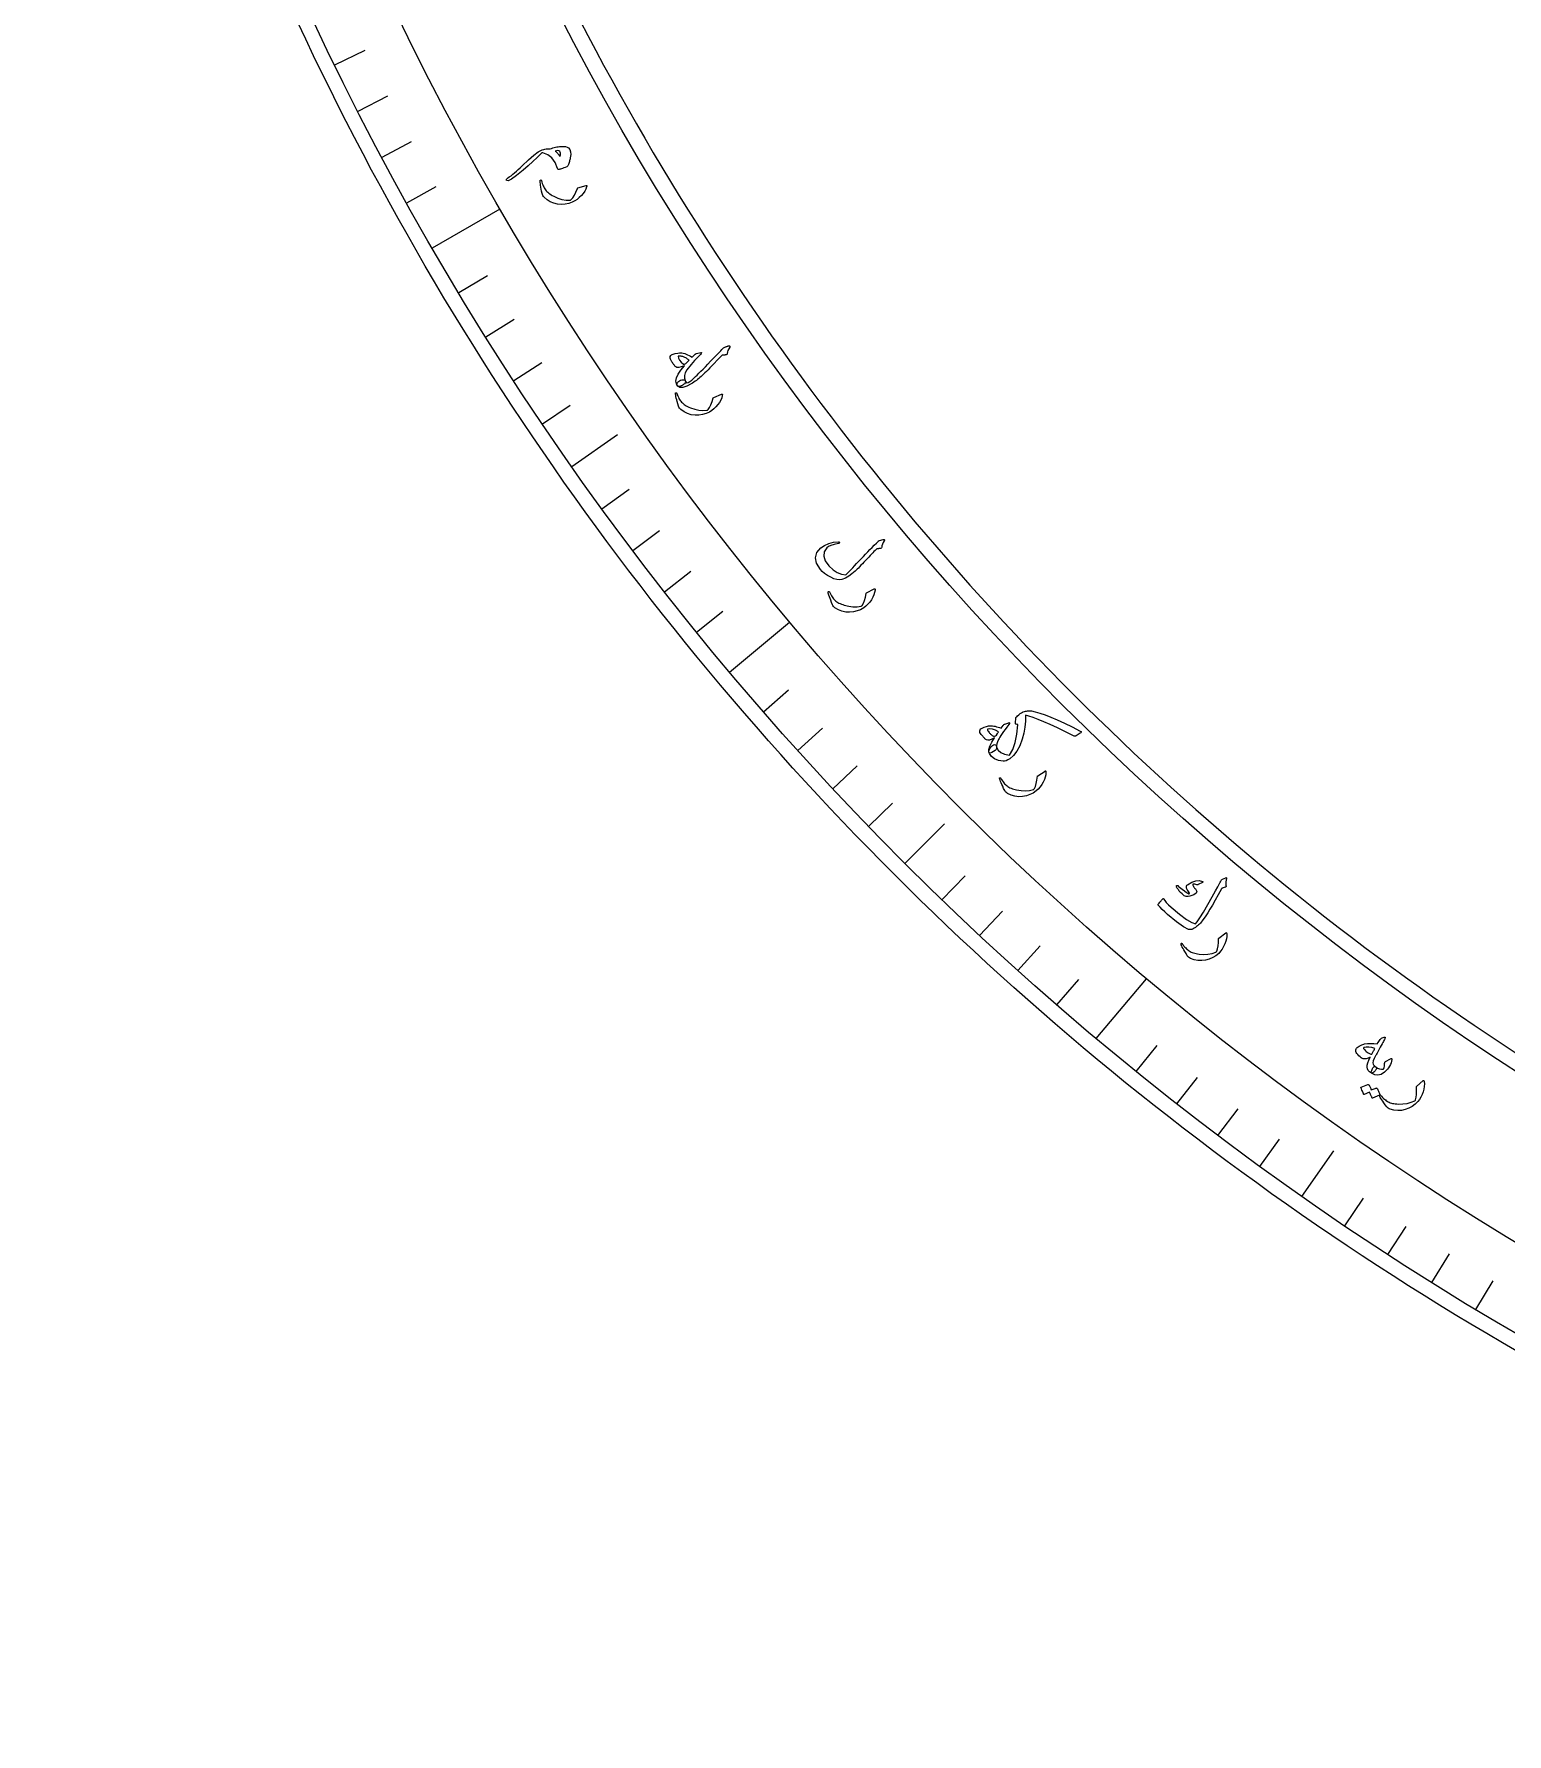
# Model space of a CAD drawing. Header units: millimetres. Extents: x -76 to 76, y -76 to 98.
# Drawn here: x -75.11 to -37.9, y -75.11 to -32.15 of the extents above; entities that cross this region are included whole.
import ezdxf

# ---------------------------------------------------------------- set-up
doc = ezdxf.new("R2010")
doc.units = ezdxf.units.MM
for name, color, linetype in [('CUT_INNER', 6, 'Continuous'), ('CUT_OUTER', 1, 'Continuous'), ('ENGRAVE', 7, 'Continuous'), ('ENGRAVE_FINE', 8, 'Continuous'), ('TEXT', 5, 'Continuous')]:
    doc.layers.add(name, color=color, linetype=linetype)

msp = doc.modelspace()

# ---------------------------------------------------------------- linework, layer by layer
at = {"layer": 'CUT_INNER'}
msp.add_lwpolyline([(-61.3204, -31.8152), (-61.124, -32.1908), (-60.9253, -32.5653), (-60.7244, -32.9385), (-60.5211, -33.3105), (-60.3156, -33.6812), (-60.1078, -34.0506), (-59.8977, -34.4188), (-59.6854, -34.7857), (-59.4708, -35.1513), (-59.254, -35.5155), (-59.035, -35.8784), (-58.8137, -36.24), (-58.5903, -36.6002), (-58.3646, -36.959), (-58.1367, -37.3164), (-57.9067, -37.6724), (-57.6744, -38.027), (-57.44, -38.3802), (-57.2034, -38.7319), (-56.9647, -39.0822), (-56.7238, -39.431), (-56.4808, -39.7783), (-56.2357, -40.1241), (-55.9884, -40.4684), (-55.739, -40.8112), (-55.4876, -41.1524), (-55.234, -41.4921), (-54.9784, -41.8302), (-54.7207, -42.1668), (-54.4609, -42.5017), (-54.1991, -42.8351), (-53.9353, -43.1669), (-53.6694, -43.497), (-53.4015, -43.8255), (-53.1316, -44.1523), (-52.8597, -44.4775), (-52.5858, -44.801), (-52.3099, -45.1228), (-52.032, -45.4429), (-51.7522, -45.7613), (-51.4705, -46.078), (-51.1868, -46.393), (-50.9011, -46.7062), (-50.6136, -47.0176), (-50.3241, -47.3273), (-50.0328, -47.6352), (-49.7396, -47.9413), (-49.4445, -48.2456), (-49.1475, -48.5481), (-48.8487, -48.8487), (-48.5481, -49.1475), (-48.2456, -49.4445), (-47.9413, -49.7396), (-47.6352, -50.0328), (-47.3273, -50.3241), (-47.0176, -50.6136), (-46.7062, -50.9011), (-46.393, -51.1868), (-46.078, -51.4705), (-45.7613, -51.7522), (-45.4429, -52.032), (-45.1228, -52.3099), (-44.801, -52.5858), (-44.4775, -52.8597), (-44.1523, -53.1316), (-43.8255, -53.4015), (-43.497, -53.6694), (-43.1669, -53.9353), (-42.8351, -54.1991), (-42.5017, -54.4609), (-42.1668, -54.7207), (-41.8302, -54.9784), (-41.4921, -55.234), (-41.1524, -55.4876), (-40.8112, -55.739), (-40.4684, -55.9884), (-40.1241, -56.2357), (-39.7783, -56.4808), (-39.431, -56.7238), (-39.0822, -56.9647), (-38.7319, -57.2034), (-38.3802, -57.44), (-38.027, -57.6744), (-37.6724, -57.9067)], dxfattribs=at)
at = {"layer": 'CUT_OUTER'}
msp.add_lwpolyline([(-37.6162, -65.462), (-38.0171, -65.23), (-38.4167, -64.9955), (-38.8148, -64.7585), (-39.2114, -64.5191), (-39.6065, -64.2773), (-40.0002, -64.0331), (-40.3923, -63.7864), (-40.7829, -63.5374), (-41.172, -63.286), (-41.5596, -63.0321), (-41.9456, -62.776), (-42.3299, -62.5174), (-42.7128, -62.2565), (-43.0939, -61.9932), (-43.4735, -61.7277), (-43.8515, -61.4597), (-44.2277, -61.1895), (-44.6024, -60.917), (-44.9753, -60.6422), (-45.3465, -60.3651), (-45.7161, -60.0857), (-46.0839, -59.804), (-46.45, -59.5202), (-46.8143, -59.234), (-47.1769, -58.9457), (-47.5377, -58.6551), (-47.8967, -58.3623), (-48.2539, -58.0673), (-48.6093, -57.7701), (-48.9628, -57.4708), (-49.3145, -57.1693), (-49.6644, -56.8656), (-50.0124, -56.5598), (-50.3585, -56.2519), (-50.7027, -55.9418), (-51.045, -55.6297), (-51.3854, -55.3154), (-51.7238, -54.9991), (-52.0603, -54.6807), (-52.3948, -54.3602), (-52.7274, -54.0377), (-53.058, -53.7131), (-53.3866, -53.3866), (-53.7131, -53.058), (-54.0377, -52.7274), (-54.3602, -52.3948), (-54.6807, -52.0603), (-54.9991, -51.7238), (-55.3154, -51.3854), (-55.6297, -51.045), (-55.9418, -50.7027), (-56.2519, -50.3585), (-56.5598, -50.0124), (-56.8656, -49.6644), (-57.1693, -49.3145), (-57.4708, -48.9628), (-57.7701, -48.6093), (-58.0673, -48.2539), (-58.3623, -47.8967), (-58.6551, -47.5377), (-58.9457, -47.1769), (-59.234, -46.8143), (-59.5202, -46.45), (-59.804, -46.0839), (-60.0857, -45.7161), (-60.3651, -45.3465), (-60.6422, -44.9753), (-60.917, -44.6024), (-61.1895, -44.2277), (-61.4597, -43.8515), (-61.7277, -43.4735), (-61.9932, -43.0939), (-62.2565, -42.7128), (-62.5174, -42.3299), (-62.776, -41.9456), (-63.0321, -41.5596), (-63.286, -41.172), (-63.5374, -40.7829), (-63.7864, -40.3923), (-64.0331, -40.0002), (-64.2773, -39.6065), (-64.5191, -39.2114), (-64.7585, -38.8148), (-64.9955, -38.4167), (-65.23, -38.0171), (-65.462, -37.6162), (-65.6916, -37.2138), (-65.9187, -36.81), (-66.1433, -36.4049), (-66.3654, -35.9983), (-66.5851, -35.5905), (-66.8022, -35.1812), (-67.0168, -34.7707), (-67.2289, -34.3588), (-67.4384, -33.9457), (-67.6455, -33.5312), (-67.8499, -33.1155), (-68.0518, -32.6986), (-68.2512, -32.2804), (-68.448, -31.861)], dxfattribs=at)
at = {"layer": 'ENGRAVE'}
for points in [[(-65.0515, -37.5575), (-63.3397, -36.5692)], [(-61.5306, -43.0842), (-60.374, -42.2744)], [(-57.5414, -48.283), (-56.0272, -47.0124)], [(-53.1143, -53.1143), (-52.116, -52.116)], [(-48.283, -57.5414), (-47.0124, -56.0272)], [(-43.0842, -61.5306), (-42.2744, -60.374)]]:
    msp.add_lwpolyline(points, dxfattribs=at)
for radius in [75.1149, 73.1384, 69.4676]:
    msp.add_circle((0, 0), radius, dxfattribs=at)
at = {"layer": 'ENGRAVE_FINE'}
for points in [[(-67.5129, -32.9282), (-66.7515, -32.5569)], [(-66.9279, -34.1015), (-66.1731, -33.7169)], [(-66.3226, -35.2643), (-65.5746, -34.8666)], [(-65.697, -36.4165), (-64.9561, -36.0058)], [(-64.3861, -38.6871), (-63.66, -38.2508)], [(-63.7011, -39.8049), (-62.9827, -39.356)], [(-62.9967, -40.9105), (-62.2863, -40.4492)], [(-62.2731, -42.0037), (-61.5708, -41.53)], [(-60.7693, -44.1515), (-60.0839, -43.6535)], [(-59.9895, -45.2053), (-59.3129, -44.6955)], [(-59.1914, -46.2454), (-58.5239, -45.7238)], [(-58.3753, -47.2714), (-57.717, -46.7383)], [(-56.69, -49.2798), (-56.0507, -48.7241)], [(-55.8213, -50.2617), (-55.1918, -49.6949)], [(-54.9356, -51.2283), (-54.3161, -50.6505)], [(-54.0332, -52.1792), (-53.4238, -51.5908)], [(-52.1792, -54.0332), (-51.5908, -53.4238)], [(-51.2283, -54.9356), (-50.6505, -54.3161)], [(-50.2617, -55.8213), (-49.6949, -55.1918)], [(-49.2798, -56.69), (-48.7241, -56.0507)], [(-47.2714, -58.3753), (-46.7383, -57.717)], [(-46.2454, -59.1914), (-45.7238, -58.5239)], [(-45.2053, -59.9895), (-44.6955, -59.3129)], [(-44.1515, -60.7693), (-43.6535, -60.0839)], [(-42.0037, -62.2731), (-41.53, -61.5708)], [(-40.9105, -62.9967), (-40.4492, -62.2863)], [(-39.8049, -63.7011), (-39.356, -62.9827)], [(-38.6871, -64.3861), (-38.2508, -63.66)]]:
    msp.add_lwpolyline(points, dxfattribs=at)
at = {"layer": 'TEXT'}
for points in [[(-62.0748, -35.0537), (-62.0427, -35.0421), (-62.0101, -35.0314), (-61.9773, -35.0215), (-61.9441, -35.0125), (-61.9106, -35.0048), (-61.8771, -34.9986), (-61.8434, -34.994), (-61.8095, -34.991), (-61.7454, -34.9903), (-61.6916, -34.9967), (-61.648, -35.0101), (-61.6147, -35.0305), (-61.581, -35.0712), (-61.562, -35.1263), (-61.5574, -35.1958), (-61.5673, -35.2797), (-61.572, -35.3039), (-61.5774, -35.3279), (-61.5835, -35.3518), (-61.5903, -35.3754), (-61.5977, -35.399), (-61.6058, -35.4226), (-61.6144, -35.4463), (-61.6236, -35.47), (-61.6295, -35.4828), (-61.6364, -35.4932), (-61.6445, -35.5012), (-61.6536, -35.5067), (-61.6945, -35.5221), (-61.7311, -35.5355), (-61.7635, -35.5472), (-61.7916, -35.5569), (-61.815, -35.5648), (-61.8334, -35.5706), (-61.8466, -35.5744), (-61.8548, -35.5762), (-61.8664, -35.5757), (-61.8757, -35.5717), (-61.8827, -35.5643), (-61.8874, -35.5534), (-61.949, -35.3997), (-62.0313, -35.2826), (-62.1345, -35.2018), (-62.2587, -35.1575), (-62.2714, -35.1566), (-62.2826, -35.1582), (-62.2924, -35.1623), (-62.3007, -35.169), (-62.4062, -35.2716), (-62.5174, -35.3758), (-62.6343, -35.4815), (-62.757, -35.5889), (-62.9255, -35.7273), (-63.0524, -35.817), (-63.1379, -35.8578), (-63.182, -35.8497), (-63.1855, -35.8382), (-63.1813, -35.8251), (-63.1696, -35.8106), (-63.1502, -35.7945), (-63.1078, -35.7644), (-63.0644, -35.7317), (-63.0202, -35.6962), (-62.975, -35.6582), (-62.9289, -35.6177), (-62.8818, -35.5752), (-62.8338, -35.5307), (-62.7848, -35.4841), (-62.6202, -35.3281), (-62.4862, -35.2108), (-62.3829, -35.132), (-62.3104, -35.0916), (-62.2738, -35.0779), (-62.2391, -35.067), (-62.2064, -35.0588), (-62.1756, -35.0534), (-62.1469, -35.0504), (-62.1206, -35.0494), (-62.0966, -35.0505), (-62.0748, -35.0537)], [(-61.9527, -35.1109), (-61.936, -35.1239), (-61.9194, -35.1381), (-61.9028, -35.1536), (-61.8862, -35.1703), (-61.8698, -35.1881), (-61.8535, -35.207), (-61.8374, -35.2268), (-61.8215, -35.2477), (-61.8154, -35.2021), (-61.8153, -35.1658), (-61.8212, -35.1386), (-61.8331, -35.1207), (-61.8566, -35.1046), (-61.8844, -35.0976), (-61.9164, -35.0997), (-61.9527, -35.1109)], [(-61.1689, -35.9785), (-61.165, -35.9775), (-61.1617, -35.9773), (-61.1589, -35.9776), (-61.1566, -35.9786), (-61.1532, -35.9834), (-61.1518, -35.991), (-61.1524, -36.0013), (-61.1552, -36.0143), (-61.1751, -36.0707), (-61.2038, -36.1262), (-61.2413, -36.1808), (-61.2876, -36.2345), (-61.3408, -36.2866), (-61.3966, -36.3322), (-61.455, -36.3714), (-61.516, -36.4041), (-61.604, -36.4342), (-61.695, -36.4519), (-61.7891, -36.4572), (-61.8863, -36.4498), (-61.9825, -36.4291), (-62.072, -36.3932), (-62.1547, -36.342), (-62.2306, -36.2756), (-62.2482, -36.2562), (-62.2624, -36.2347), (-62.2731, -36.2113), (-62.2804, -36.1859), (-62.2924, -36.1245), (-62.3028, -36.0689), (-62.3115, -36.0189), (-62.3185, -35.9747), (-62.3239, -35.9363), (-62.3274, -35.9037), (-62.3293, -35.8772), (-62.3294, -35.8565), (-62.3285, -35.8517), (-62.3271, -35.8478), (-62.3251, -35.8448), (-62.3226, -35.8428), (-62.3189, -35.8411), (-62.315, -35.8402), (-62.3109, -35.8402), (-62.3066, -35.841), (-62.3027, -35.8429), (-62.2994, -35.8461), (-62.297, -35.8506), (-62.2952, -35.8566), (-62.2854, -35.8931), (-62.2749, -35.9273), (-62.2636, -35.9593), (-62.2517, -35.9891), (-62.2389, -36.0168), (-62.2252, -36.0428), (-62.2105, -36.0669), (-62.1949, -36.0893), (-62.1775, -36.1106), (-62.1578, -36.1316), (-62.1356, -36.1523), (-62.111, -36.1726), (-62.0839, -36.1925), (-62.0542, -36.2119), (-62.0218, -36.2309), (-61.9868, -36.2494), (-61.881, -36.2968), (-61.7771, -36.3294), (-61.675, -36.3472), (-61.5749, -36.3502), (-61.5672, -36.3496), (-61.5594, -36.3472), (-61.5516, -36.3429), (-61.5436, -36.3366), (-61.5039, -36.2874), (-61.4649, -36.2238), (-61.4267, -36.146), (-61.389, -36.054), (-61.3861, -36.0492), (-61.383, -36.0456), (-61.3798, -36.0431), (-61.3766, -36.0418)], [(-58.6207, -40.641), (-58.663, -40.7145), (-58.6839, -40.7841), (-58.6833, -40.8499), (-58.6612, -40.9118), (-58.6558, -40.9292), (-58.658, -40.9478), (-58.6678, -40.9674), (-58.6852, -40.9881), (-58.6955, -40.9976), (-58.7063, -41.0067), (-58.7177, -41.0156), (-58.7295, -41.0242), (-58.7419, -41.0323), (-58.755, -41.0394), (-58.7686, -41.0457), (-58.7829, -41.0511), (-58.8073, -41.0585), (-58.8272, -41.0613), (-58.8425, -41.0597), (-58.8533, -41.0535), (-58.8736, -41.0244), (-58.8879, -40.9927), (-58.8963, -40.9585), (-58.8987, -40.9218), (-58.8826, -40.8364), (-58.8416, -40.7438), (-58.7759, -40.6437), (-58.6853, -40.5364), (-58.7631, -40.565), (-58.8253, -40.579), (-58.8719, -40.5783), (-58.903, -40.563), (-58.9146, -40.5511), (-58.9264, -40.5382), (-58.9383, -40.5242), (-58.9502, -40.5092), (-58.9623, -40.4929), (-58.9747, -40.4754), (-58.9872, -40.4566), (-59.0001, -40.4366), (-59.0224, -40.3988), (-59.0377, -40.3685), (-59.046, -40.3455), (-59.0473, -40.3301), (-59.0413, -40.2991), (-59.0299, -40.2751), (-59.0131, -40.258), (-58.9909, -40.2479), (-58.9139, -40.2278), (-58.8527, -40.2144), (-58.8075, -40.2077), (-58.7781, -40.2076), (-58.7456, -40.2125), (-58.712, -40.22), (-58.6774, -40.2298), (-58.6418, -40.2422), (-58.6051, -40.2569), (-58.5673, -40.2742), (-58.5284, -40.2938), (-58.4885, -40.3159), (-58.4261, -40.2576), (-58.4183, -40.251), (-58.4111, -40.245), (-58.4045, -40.2395), (-58.3984, -40.2346), (-58.3927, -40.2305), (-58.3874, -40.2274), (-58.3823, -40.2252), (-58.3775, -40.2241), (-58.2719, -40.2023), (-58.2562, -40.2019), (-58.2516, -40.2094), (-58.2582, -40.225), (-58.2759, -40.2485), (-58.3287, -40.2998), (-58.3787, -40.3505), (-58.4258, -40.4008), (-58.47, -40.4505), (-58.5115, -40.4995), (-58.5505, -40.5476), (-58.5868, -40.5948), (-58.6207, -40.641)], [(-57.5705, -40.0319), (-57.56, -40.0292), (-57.5512, -40.0292), (-57.544, -40.032), (-57.5384, -40.0374), (-57.5354, -40.0438), (-57.5349, -40.0508), (-57.5367, -40.0586), (-57.5409, -40.0671), (-57.5656, -40.1068), (-57.584, -40.1466), (-57.5962, -40.1865), (-57.6022, -40.2266), (-57.6067, -40.2415), (-57.6156, -40.2525), (-57.6289, -40.2596), (-57.6465, -40.2627), (-57.6565, -40.2632), (-57.6665, -40.2636), (-57.6766, -40.2638), (-57.6868, -40.264), (-57.697, -40.2642), (-57.7071, -40.2645), (-57.7171, -40.2649), (-57.727, -40.2654), (-57.7431, -40.278), (-57.7844, -40.3188), (-57.8508, -40.3876), (-57.9423, -40.4846), (-57.9924, -40.538), (-58.0397, -40.5879), (-58.0842, -40.6343), (-58.1259, -40.6771), (-58.1647, -40.7161), (-58.2006, -40.7512), (-58.2336, -40.7824), (-58.2638, -40.8096), (-58.2927, -40.8346), (-58.3221, -40.8588), (-58.3519, -40.8825), (-58.3822, -40.9055), (-58.4131, -40.9279), (-58.4446, -40.9499), (-58.4768, -40.9713), (-58.5097, -40.9922), (-58.625, -41.055), (-58.7205, -41.086), (-58.796, -41.0851), (-58.8515, -41.0523), (-58.8688, -41.029), (-58.8753, -41.0053), (-58.8711, -40.9813), (-58.8562, -40.957), (-58.8343, -40.9346), (-58.8091, -40.9165), (-58.7807, -40.9025), (-58.7491, -40.8928), (-58.7174, -40.8873), (-58.6924, -40.8883), (-58.6741, -40.8959), (-58.6624, -40.9101), (-58.6552, -40.9222), (-58.6486, -40.9331), (-58.6428, -40.9427), (-58.6377, -40.951), (-58.633, -40.9581), (-58.6285, -40.9637), (-58.6241, -40.968), (-58.6199, -40.971), (-58.5887, -40.9608), (-58.5477, -40.936), (-58.497, -40.8967), (-58.4364, -40.8427), (-58.4014, -40.8094), (-58.3617, -40.7705), (-58.3173, -40.7261), (-58.2681, -40.6762), (-58.2142, -40.6209), (-58.1551, -40.5601), (-58.091, -40.4939), (-58.0217, -40.4223), (-57.9541, -40.3522), (-57.8948, -40.2905), (-57.8438, -40.2372), (-57.8011, -40.1923), (-57.7667, -40.1558), (-57.7405, -40.1278), (-57.7224, -40.1085), (-57.7126, -40.0977), (-57.6988, -40.0848), (-57.6824, -40.0735), (-57.6632, -40.0639), (-57.6414, -40.0558), (-57.6298, -40.0526), (-57.6191, -40.0495), (-57.6091, -40.0464), (-57.5998, -40.0434), (-57.5914, -40.0405), (-57.5837, -40.0376), (-57.5767, -40.0347), (-57.5705, -40.0319)], [(-58.5669, -40.3956), (-58.5792, -40.3858), (-58.5921, -40.3758), (-58.6058, -40.3657), (-58.6203, -40.3555), (-58.6357, -40.3454), (-58.6523, -40.3359), (-58.6702, -40.3269), (-58.6893, -40.3184), (-58.7082, -40.3102), (-58.7272, -40.3033), (-58.7462, -40.2978), (-58.7653, -40.2936), (-58.7843, -40.2908), (-58.8033, -40.2895), (-58.8221, -40.2898), (-58.8409, -40.2915), (-58.8316, -40.3437), (-58.8067, -40.3945), (-58.7664, -40.4441), (-58.7107, -40.4922), (-58.698, -40.4969), (-58.6829, -40.4962), (-58.6655, -40.49), (-58.6459, -40.4783)], [(-57.7436, -41.2525), (-57.7398, -41.2512), (-57.7364, -41.2506), (-57.7336, -41.2507), (-57.7313, -41.2515), (-57.7274, -41.256), (-57.7254, -41.2634), (-57.7251, -41.2738), (-57.7267, -41.287), (-57.7415, -41.3449), (-57.7652, -41.4027), (-57.7977, -41.4605), (-57.8391, -41.5181), (-57.8875, -41.5746), (-57.9391, -41.625), (-57.9938, -41.6692), (-58.0516, -41.7072), (-58.1366, -41.745), (-58.2257, -41.7707), (-58.3189, -41.7842), (-58.4163, -41.7855), (-58.514, -41.7734), (-58.6064, -41.7456), (-58.6933, -41.7019), (-58.7748, -41.6425), (-58.794, -41.6247), (-58.81, -41.6046), (-58.8228, -41.5822), (-58.8323, -41.5575), (-58.8497, -41.4975), (-58.865, -41.4429), (-58.8781, -41.394), (-58.889, -41.3505), (-58.8977, -41.3127), (-58.9042, -41.2806), (-58.9083, -41.2543), (-58.9102, -41.2338), (-58.9098, -41.2289), (-58.9087, -41.2249), (-58.907, -41.2218), (-58.9047, -41.2195), (-58.9012, -41.2175), (-58.8973, -41.2163), (-58.8933, -41.2159), (-58.889, -41.2163), (-58.8848, -41.2178), (-58.8814, -41.2207), (-58.8785, -41.225), (-58.8762, -41.2308), (-58.8632, -41.2663), (-58.8497, -41.2994), (-58.8357, -41.3303), (-58.8211, -41.3589), (-58.806, -41.3854), (-58.79, -41.4101), (-58.7732, -41.4328), (-58.7557, -41.4537), (-58.7365, -41.4734), (-58.715, -41.4926), (-58.6911, -41.5112), (-58.6648, -41.5293), (-58.636, -41.5467), (-58.6047, -41.5634), (-58.5707, -41.5794), (-58.5342, -41.5948), (-58.4246, -41.6326), (-58.3182, -41.6559), (-58.215, -41.6645), (-58.115, -41.6587), (-58.1074, -41.6575), (-58.0999, -41.6544), (-58.0925, -41.6494), (-58.0851, -41.6424), (-58.0499, -41.5898), (-58.0167, -41.5231), (-57.9855, -41.4422), (-57.9561, -41.3472), (-57.9536, -41.3422), (-57.9508, -41.3383), (-57.9479, -41.3355), (-57.9448, -41.334)], [(-53.6612, -44.9241), (-53.6539, -44.9227), (-53.6473, -44.9233), (-53.6416, -44.9259), (-53.6365, -44.9305), (-53.6331, -44.9364), (-53.6322, -44.9431), (-53.6337, -44.9505), (-53.6377, -44.9586), (-53.6624, -45.0046), (-53.6812, -45.0473), (-53.6941, -45.0867), (-53.701, -45.123), (-53.7045, -45.1349), (-53.7123, -45.144), (-53.7245, -45.1504), (-53.7412, -45.154), (-53.75, -45.1548), (-53.7584, -45.1556), (-53.7665, -45.1564), (-53.7742, -45.1573), (-53.7815, -45.1581), (-53.7882, -45.1588), (-53.7943, -45.1593), (-53.7998, -45.1597), (-53.8096, -45.1608), (-53.8196, -45.1641), (-53.8298, -45.1696), (-53.8402, -45.1773), (-53.8665, -45.2026), (-53.8949, -45.2307), (-53.9253, -45.2615), (-53.9577, -45.295), (-53.9923, -45.3312), (-54.029, -45.3699), (-54.0679, -45.4111), (-54.109, -45.4548), (-54.1494, -45.4991), (-54.1876, -45.5405), (-54.2238, -45.5788), (-54.2578, -45.6142), (-54.2896, -45.6467), (-54.3194, -45.6766), (-54.347, -45.7039), (-54.3726, -45.7286), (-54.4511, -45.7982), (-54.5327, -45.8556), (-54.6174, -45.9007), (-54.7051, -45.9335), (-54.7645, -45.9434), (-54.8317, -45.9379), (-54.9065, -45.9169), (-54.989, -45.8805), (-55.0706, -45.8344), (-55.1413, -45.7859), (-55.2009, -45.7353), (-55.2497, -45.6824), (-55.3451, -45.5281), (-55.3747, -45.386), (-55.3386, -45.2564), (-55.237, -45.1391), (-55.143, -45.0742), (-55.0378, -45.0267), (-54.9214, -44.9965), (-54.794, -44.9836), (-54.7858, -44.9838), (-54.7792, -44.9857), (-54.7744, -44.9894), (-54.7711, -44.9947), (-54.7689, -45.0014), (-54.7683, -45.0074), (-54.7693, -45.0126), (-54.7719, -45.0171), (-54.7767, -45.0228), (-54.7822, -45.027), (-54.7886, -45.0298), (-54.7958, -45.0313), (-54.8993, -45.0539), (-54.9826, -45.0791), (-55.0456, -45.107), (-55.0882, -45.1376), (-55.1531, -45.2364), (-55.1655, -45.3455), (-55.1254, -45.4646), (-55.0325, -45.5937), (-54.9293, -45.6939), (-54.8241, -45.7643), (-54.7169, -45.805), (-54.608, -45.816), (-54.5808, -45.7911), (-54.5496, -45.7612), (-54.5144, -45.7264), (-54.4753, -45.6868), (-54.4321, -45.642), (-54.3849, -45.5921), (-54.3336, -45.5368), (-54.2783, -45.4763), (-54.2206, -45.4147), (-54.1636, -45.3543), (-54.1073, -45.2952), (-54.0516, -45.2373), (-53.9965, -45.1808), (-53.9419, -45.1257), (-53.8878, -45.0721), (-53.8342, -45.02), (-53.7844, -44.9676), (-53.7779, -44.9626), (-53.7713, -44.9586), (-53.7646, -44.9555), (-53.7578, -44.9534)], [(-53.8887, -46.1746), (-53.885, -46.173), (-53.8818, -46.1721), (-53.879, -46.172), (-53.8766, -46.1725), (-53.8723, -46.1767), (-53.8696, -46.1839), (-53.8685, -46.1942), (-53.8689, -46.2075), (-53.8786, -46.2665), (-53.8971, -46.3262), (-53.9244, -46.3865), (-53.9605, -46.4475), (-54.0038, -46.5081), (-54.0507, -46.5629), (-54.1013, -46.6117), (-54.1556, -46.6546), (-54.2369, -46.6998), (-54.3233, -46.7332), (-54.4151, -46.7549), (-54.512, -46.7648), (-54.6104, -46.7613), (-54.7048, -46.7417), (-54.7952, -46.7058), (-54.8816, -46.6538), (-54.9024, -46.6378), (-54.9201, -46.6192), (-54.9347, -46.598), (-54.9464, -46.5742), (-54.969, -46.516), (-54.989, -46.463), (-55.0064, -46.4154), (-55.0211, -46.373), (-55.0331, -46.3361), (-55.0423, -46.3048), (-55.0488, -46.2789), (-55.0525, -46.2586), (-55.0525, -46.2537), (-55.0518, -46.2496), (-55.0504, -46.2464), (-55.0483, -46.2439), (-55.0449, -46.2416), (-55.0412, -46.2401), (-55.0372, -46.2393), (-55.0329, -46.2393), (-55.0286, -46.2405), (-55.0249, -46.2431), (-55.0217, -46.2471), (-55.0189, -46.2527), (-55.0028, -46.2869), (-54.9864, -46.3187), (-54.9697, -46.3482), (-54.9528, -46.3754), (-54.9353, -46.4005), (-54.9172, -46.4236), (-54.8985, -46.4448), (-54.8792, -46.4641), (-54.8584, -46.482), (-54.8352, -46.4992), (-54.8098, -46.5157), (-54.782, -46.5314), (-54.7518, -46.5462), (-54.7191, -46.5601), (-54.6839, -46.5731), (-54.6462, -46.5851), (-54.5337, -46.6132), (-54.4257, -46.627), (-54.3221, -46.6265), (-54.223, -46.6119), (-54.2155, -46.61), (-54.2083, -46.6063), (-54.2013, -46.6006), (-54.1946, -46.5931), (-54.1642, -46.5376), (-54.137, -46.4682), (-54.113, -46.3848), (-54.0921, -46.2877), (-54.09, -46.2824), (-54.0877, -46.2783), (-54.085, -46.2753), (-54.082, -46.2735)], [(-48.6826, -49.7694), (-48.665, -49.7813), (-48.6593, -49.7944), (-48.6657, -49.8086), (-48.6841, -49.8241), (-48.7653, -49.8746), (-48.7869, -49.8867), (-48.8059, -49.894), (-48.8224, -49.8963), (-48.8362, -49.8938), (-49.0574, -49.7859), (-49.2593, -49.6894), (-49.4419, -49.6047), (-49.6054, -49.5319), (-49.7498, -49.4716), (-49.8751, -49.4243), (-49.9814, -49.3902), (-50.0687, -49.3694), (-50.0686, -49.5197), (-50.0823, -49.6709), (-50.1098, -49.8229), (-50.1512, -49.9759), (-50.2132, -50.1403), (-50.2861, -50.2772), (-50.3701, -50.3865), (-50.4653, -50.4683), (-50.5152, -50.4979), (-50.5602, -50.5182), (-50.6004, -50.5291), (-50.6358, -50.5307), (-50.7537, -50.5081), (-50.8499, -50.4681), (-50.9244, -50.411), (-50.9771, -50.3367), (-50.99, -50.2954), (-50.9872, -50.2527), (-50.9687, -50.2088), (-50.9344, -50.1634), (-50.9022, -50.1322), (-50.8732, -50.1143), (-50.8474, -50.1096), (-50.825, -50.1181), (-50.8176, -50.1263), (-50.8105, -50.1388), (-50.8036, -50.1555), (-50.7968, -50.1766), (-50.7594, -50.2539), (-50.6926, -50.3134), (-50.5965, -50.355), (-50.4713, -50.3786), (-50.391, -50.2332), (-50.3293, -50.0567), (-50.2858, -49.8494), (-50.2602, -49.6112), (-50.2611, -49.606), (-50.2638, -49.6022), (-50.2684, -49.6), (-50.2749, -49.5992), (-50.3047, -49.5962), (-50.3112, -49.595), (-50.3158, -49.5917), (-50.3185, -49.5861), (-50.3193, -49.5783), (-50.3086, -49.4266), (-50.304, -49.4188), (-50.2904, -49.4044), (-50.2678, -49.3833), (-50.2363, -49.3556), (-50.2017, -49.3271), (-50.1717, -49.3053), (-50.1462, -49.2902), (-50.1253, -49.2817), (-50.096, -49.2736), (-50.0678, -49.2672), (-50.0406, -49.2622), (-50.0145, -49.2589), (-49.9893, -49.257), (-49.9649, -49.2565), (-49.9415, -49.2574), (-49.9189, -49.2596), (-49.8193, -49.2807), (-49.7042, -49.3141), (-49.5733, -49.3599), (-49.4268, -49.418), (-49.2645, -49.4881), (-49.0864, -49.5701), (-48.8925, -49.664), (-48.6826, -49.7694)], [(-50.7968, -50.1766), (-50.7985, -50.2049), (-50.812, -50.2326), (-50.8376, -50.2599), (-50.8751, -50.2867), (-50.9222, -50.3117), (-50.9572, -50.3231), (-50.9799, -50.3209), (-50.9904, -50.3051), (-50.9915, -50.2325), (-50.968, -50.1466), (-50.9201, -50.0476), (-50.8476, -49.9355), (-50.9185, -49.9726), (-50.9763, -49.9943), (-51.0211, -50.0006), (-51.0529, -49.9915), (-51.0657, -49.9824), (-51.0788, -49.9719), (-51.0921, -49.96), (-51.1057, -49.9467), (-51.1196, -49.9322), (-51.134, -49.9169), (-51.1488, -49.9008), (-51.1641, -49.8838), (-51.1895, -49.8522), (-51.208, -49.8259), (-51.2196, -49.8046), (-51.2244, -49.7886), (-51.222, -49.7578), (-51.2143, -49.733), (-51.2013, -49.7141), (-51.1829, -49.701), (-51.1089, -49.6707), (-51.0492, -49.6492), (-51.0038, -49.6364), (-50.9728, -49.6323), (-50.9383, -49.6337), (-50.9036, -49.6368), (-50.8687, -49.6416), (-50.8334, -49.6482), (-50.7977, -49.6567), (-50.7611, -49.6671), (-50.7237, -49.6794), (-50.6855, -49.6937), (-50.6341, -49.6285), (-50.6234, -49.6151), (-50.6126, -49.6045), (-50.6016, -49.5966), (-50.5904, -49.5916), (-50.4917, -49.5566), (-50.4769, -49.5549), (-50.4713, -49.5615), (-50.4749, -49.5765), (-50.4878, -49.5998), (-50.537, -49.6654), (-50.5817, -49.726), (-50.622, -49.7815), (-50.6578, -49.8319), (-50.689, -49.8773), (-50.7151, -49.9178), (-50.7362, -49.9534), (-50.7524, -49.9842), (-50.7756, -50.0386), (-50.7908, -50.0888), (-50.7979, -50.1348), (-50.7968, -50.1766)], [(-50.7462, -49.7856), (-50.8278, -49.7457), (-50.9019, -49.7217), (-50.9685, -49.7135), (-51.0277, -49.7212), (-51.0241, -49.74), (-51.0158, -49.7606), (-51.0029, -49.7829), (-50.9854, -49.8069), (-50.974, -49.8196), (-50.9621, -49.8319), (-50.9496, -49.8438), (-50.9366, -49.8553), (-50.9227, -49.8663), (-50.908, -49.8766), (-50.8923, -49.8861), (-50.8757, -49.8949), (-50.8516, -49.9002), (-50.8271, -49.8916), (-50.802, -49.8693), (-50.7765, -49.8331), (-50.7661, -49.8151), (-50.7575, -49.8012), (-50.7509, -49.7914), (-50.7462, -49.7856)], [(-49.5735, -50.7795), (-49.5699, -50.7776), (-49.5668, -50.7764), (-49.564, -50.776), (-49.5616, -50.7764), (-49.557, -50.7801), (-49.5536, -50.7871), (-49.5516, -50.7972), (-49.5508, -50.8105), (-49.5552, -50.8701), (-49.5683, -50.9312), (-49.5902, -50.9938), (-49.6207, -51.0577), (-49.6584, -51.122), (-49.7003, -51.1806), (-49.7463, -51.2338), (-49.7966, -51.2813), (-49.8736, -51.3335), (-49.9567, -51.3745), (-50.0462, -51.4043), (-50.1418, -51.4227), (-50.2401, -51.428), (-50.3359, -51.4169), (-50.4292, -51.3892), (-50.5199, -51.3451), (-50.5419, -51.3309), (-50.5612, -51.314), (-50.5777, -51.2942), (-50.5915, -51.2715), (-50.6192, -51.2155), (-50.6438, -51.1645), (-50.6653, -51.1186), (-50.6837, -51.0778), (-50.699, -51.0421), (-50.7109, -51.0117), (-50.7197, -50.9865), (-50.7252, -50.9666), (-50.7256, -50.9617), (-50.7253, -50.9576), (-50.7242, -50.9542), (-50.7223, -50.9516), (-50.7191, -50.949), (-50.7156, -50.9471), (-50.7117, -50.946), (-50.7073, -50.9456), (-50.703, -50.9464), (-50.6991, -50.9487), (-50.6955, -50.9524), (-50.6922, -50.9577), (-50.6732, -50.9903), (-50.654, -51.0206), (-50.6348, -51.0485), (-50.6154, -51.0741), (-50.5958, -51.0975), (-50.5758, -51.1189), (-50.5553, -51.1384), (-50.5343, -51.1559), (-50.512, -51.1719), (-50.4874, -51.187), (-50.4606, -51.2011), (-50.4315, -51.2142), (-50.4001, -51.2263), (-50.3663, -51.2373), (-50.3301, -51.2471), (-50.2914, -51.2557), (-50.1769, -51.2737), (-50.0681, -51.2778), (-49.965, -51.2682), (-49.8676, -51.2448), (-49.8603, -51.2423), (-49.8534, -51.2379), (-49.847, -51.2316), (-49.841, -51.2235), (-49.8156, -51.1655), (-49.7947, -51.094), (-49.7782, -51.0089), (-49.766, -50.9102), (-49.7644, -50.9048), (-49.7624, -50.9005), (-49.76, -50.8973), (-49.7572, -50.8952)], [(-44.9901, -53.501), (-44.9958, -53.5258), (-45.0002, -53.5501), (-45.0035, -53.5738), (-45.0057, -53.5969), (-45.0065, -53.6195), (-45.006, -53.6417), (-45.0041, -53.6635), (-45.0009, -53.685), (-45.0013, -53.6951), (-45.0057, -53.7036), (-45.0142, -53.7105), (-45.0267, -53.7157), (-45.0961, -53.7402), (-45.1033, -53.7431), (-45.109, -53.7459), (-45.1133, -53.7485), (-45.116, -53.751), (-45.1998, -53.9042), (-45.2763, -54.042), (-45.3455, -54.1644), (-45.4074, -54.2713), (-45.4622, -54.3625), (-45.5098, -54.4379), (-45.5503, -54.4974), (-45.5836, -54.541), (-45.65, -54.6204), (-45.6724, -54.6444), (-45.6962, -54.6674), (-45.7212, -54.6896), (-45.7476, -54.7108), (-45.7753, -54.731), (-45.8046, -54.7501), (-45.8354, -54.7681), (-45.8677, -54.7851), (-45.9488, -54.7824), (-46.0785, -54.7177), (-46.2564, -54.5907), (-46.4821, -54.401), (-46.55, -54.3387), (-46.6112, -54.2792), (-46.6658, -54.2226), (-46.7136, -54.1688), (-46.7168, -54.1625), (-46.7176, -54.1563), (-46.7162, -54.1504), (-46.7125, -54.1447), (-46.6928, -54.119), (-46.6747, -54.0957), (-46.6583, -54.0749), (-46.6434, -54.0565), (-46.6299, -54.0404), (-46.6177, -54.0264), (-46.6068, -54.0144), (-46.5971, -54.0044), (-46.5913, -53.9992), (-46.5863, -53.9977), (-46.5822, -54), (-46.579, -54.0061), (-46.5512, -54.0497), (-46.51, -54.0996), (-46.4554, -54.1558), (-46.3872, -54.2182), (-46.1771, -54.397), (-46.0039, -54.5265), (-45.8681, -54.6069), (-45.7698, -54.6385), (-45.7286, -54.5891), (-45.6637, -54.4912), (-45.5748, -54.3448), (-45.4618, -54.1499), (-45.3499, -53.9538), (-45.2657, -53.8052), (-45.2092, -53.7039), (-45.1806, -53.6498), (-45.1731, -53.6347), (-45.1661, -53.6206), (-45.1596, -53.6074), (-45.1536, -53.5952), (-45.1482, -53.5841), (-45.1434, -53.5742), (-45.1392, -53.5654), (-45.1357, -53.5579), (-45.1272, -53.5421), (-45.1168, -53.5289), (-45.1045, -53.5184), (-45.0904, -53.5105), (-45.0085, -53.4745), (-45.0025, -53.4724), (-44.9976, -53.472), (-44.9936, -53.4731), (-44.9906, -53.4758), (-44.9886, -53.4811), (-44.9879, -53.487), (-44.9884, -53.4937), (-44.9901, -53.501)], [(-45.5931, -53.5662), (-45.5905, -53.5691), (-45.5889, -53.5725), (-45.5884, -53.5764), (-45.589, -53.5807), (-45.5906, -53.5837), (-45.5927, -53.5866), (-45.5954, -53.5894), (-45.5986, -53.592), (-45.7046, -53.6487), (-45.716, -53.6539), (-45.7259, -53.6569), (-45.7344, -53.6577), (-45.7413, -53.6563), (-45.7661, -53.645), (-45.7896, -53.638), (-45.8116, -53.6354), (-45.8321, -53.6371), (-45.8393, -53.641), (-45.8416, -53.6498), (-45.8391, -53.6634), (-45.8318, -53.6818), (-45.8255, -53.6925), (-45.8188, -53.7033), (-45.8116, -53.7141), (-45.8039, -53.725), (-45.7957, -53.736), (-45.7868, -53.7472), (-45.7772, -53.7587), (-45.7669, -53.7704), (-45.7409, -53.8218), (-45.7575, -53.8677), (-45.817, -53.9081), (-45.9193, -53.9429), (-45.9546, -53.9491), (-45.9856, -53.951), (-46.0122, -53.9486), (-46.0345, -53.9419), (-46.0554, -53.9304), (-46.0813, -53.9109), (-46.1121, -53.8833), (-46.1478, -53.8477), (-46.1656, -53.8291), (-46.1819, -53.8108), (-46.1967, -53.7927), (-46.21, -53.7749), (-46.222, -53.7576), (-46.233, -53.7411), (-46.243, -53.7256), (-46.2521, -53.7108), (-46.256, -53.6999), (-46.2573, -53.6903), (-46.2558, -53.682), (-46.2517, -53.6749), (-46.2452, -53.6695), (-46.2384, -53.6676), (-46.2311, -53.6692), (-46.2233, -53.6743), (-46.1998, -53.6919), (-46.1735, -53.7122), (-46.1444, -53.7354), (-46.1124, -53.7612), (-46.0527, -53.8095), (-46.0042, -53.8449), (-45.9669, -53.8675), (-45.9408, -53.8774), (-45.9366, -53.8777), (-45.933, -53.8764), (-45.9302, -53.8735), (-45.928, -53.8689), (-45.9275, -53.8654), (-45.9283, -53.8611), (-45.9304, -53.8559), (-45.934, -53.85), (-45.9707, -53.7992), (-45.9852, -53.777), (-45.9956, -53.7557), (-46.0018, -53.7351), (-46.0038, -53.7152), (-46.0026, -53.6951), (-45.9973, -53.6778), (-45.9878, -53.6633), (-45.9742, -53.6517), (-45.8676, -53.5859), (-45.7685, -53.5498), (-45.6771, -53.5432), (-45.5931, -53.5662)], [(-45.008, -54.8668), (-45.0046, -54.8646), (-45.0016, -54.8632), (-44.9988, -54.8626), (-44.9964, -54.8627), (-44.9915, -54.866), (-44.9875, -54.8727), (-44.9846, -54.8826), (-44.9827, -54.8958), (-44.9819, -54.9556), (-44.9897, -55.0176), (-45.0061, -55.0817), (-45.031, -55.1481), (-45.063, -55.2153), (-45.0997, -55.2774), (-45.141, -55.3343), (-45.187, -55.3861), (-45.2591, -55.4447), (-45.3385, -55.4927), (-45.425, -55.5301), (-45.5187, -55.5567), (-45.6162, -55.5705), (-45.7126, -55.5676), (-45.8079, -55.5481), (-45.902, -55.5119), (-45.9252, -55.4997), (-45.9459, -55.4845), (-45.9641, -55.4662), (-45.9797, -55.4449), (-46.0122, -55.3914), (-46.0411, -55.3428), (-46.0665, -55.2989), (-46.0883, -55.2598), (-46.1066, -55.2255), (-46.1212, -55.1963), (-46.1321, -55.1719), (-46.1393, -55.1526), (-46.1401, -55.1478), (-46.1401, -55.1436), (-46.1393, -55.1402), (-46.1377, -55.1374), (-46.1347, -55.1345), (-46.1314, -55.1323), (-46.1275, -55.1309), (-46.1233, -55.1302), (-46.1189, -55.1306), (-46.1148, -55.1325), (-46.1109, -55.1359), (-46.1072, -55.1409), (-46.0854, -55.1717), (-46.0637, -55.2002), (-46.0421, -55.2264), (-46.0206, -55.2502), (-45.9991, -55.2719), (-45.9773, -55.2915), (-45.9551, -55.3091), (-45.9327, -55.3247), (-45.9091, -55.3387), (-45.8833, -55.3516), (-45.8554, -55.3634), (-45.8253, -55.374), (-45.793, -55.3833), (-45.7584, -55.3913), (-45.7214, -55.3979), (-45.6822, -55.4032), (-45.5665, -55.4112), (-45.4578, -55.406), (-45.3559, -55.3875), (-45.2608, -55.3557), (-45.2538, -55.3526), (-45.2474, -55.3477), (-45.2415, -55.3409), (-45.2361, -55.3323), (-45.2159, -55.2723), (-45.2012, -55.1992), (-45.1921, -55.113), (-45.1885, -55.0137), (-45.1874, -55.0081), (-45.1857, -55.0037), (-45.1836, -55.0003), (-45.1811, -54.9979)], [(-41.0049, -57.5052), (-40.9872, -57.5016), (-40.9784, -57.5059), (-40.9785, -57.5182), (-40.9874, -57.5384), (-40.9938, -57.5499), (-41.0025, -57.5659), (-41.0134, -57.5865), (-41.0267, -57.6116), (-41.0424, -57.6413), (-41.0609, -57.676), (-41.0822, -57.7154), (-41.1063, -57.7596), (-41.1299, -57.8032), (-41.1511, -57.8421), (-41.1698, -57.8765), (-41.1861, -57.9063), (-41.1998, -57.9314), (-41.211, -57.9518), (-41.2195, -57.9673), (-41.2254, -57.9781), (-41.2612, -58.047), (-41.2831, -58.1048), (-41.2912, -58.1513), (-41.2855, -58.1867), (-41.2767, -58.205), (-41.263, -58.2227), (-41.2442, -58.2397), (-41.2204, -58.256), (-41.2081, -58.2682), (-41.2022, -58.2825), (-41.2027, -58.2991), (-41.2097, -58.3179), (-41.2217, -58.3381), (-41.236, -58.3569), (-41.2526, -58.3744), (-41.2715, -58.3906), (-41.2898, -58.4029), (-41.3056, -58.4104), (-41.3191, -58.4132), (-41.3302, -58.4112), (-41.3753, -58.3786), (-41.4085, -58.3427), (-41.43, -58.3035), (-41.4397, -58.261), (-41.4372, -58.2105), (-41.423, -58.1517), (-41.3971, -58.0848), (-41.3595, -58.0097), (-41.4131, -58.0335), (-41.461, -58.0481), (-41.503, -58.0536), (-41.5391, -58.05), (-41.5636, -58.0404), (-41.5895, -58.0249), (-41.6168, -58.0036), (-41.6453, -57.9764), (-41.6734, -57.9449), (-41.6951, -57.9159), (-41.7105, -57.8896), (-41.7196, -57.8658), (-41.7234, -57.8417), (-41.7221, -57.8204), (-41.7155, -57.8018), (-41.7038, -57.786), (-41.6855, -57.769), (-41.6628, -57.7518), (-41.6359, -57.7345), (-41.6046, -57.717), (-41.5718, -57.7005), (-41.5446, -57.688), (-41.523, -57.6796), (-41.507, -57.6754), (-41.429, -57.6671), (-41.3486, -57.6644), (-41.2658, -57.6672), (-41.1806, -57.6755), (-41.1593, -57.6409), (-41.1406, -57.6113), (-41.1245, -57.5867), (-41.1109, -57.567), (-41.0983, -57.5514), (-41.085, -57.5389), (-41.071, -57.5294), (-41.0563, -57.523)], [(-41.2435, -57.7889), (-41.3209, -57.7659), (-41.3924, -57.7544), (-41.4581, -57.7546), (-41.5179, -57.7664), (-41.5237, -57.7697), (-41.5268, -57.7743), (-41.5273, -57.7802), (-41.525, -57.7873), (-41.5127, -57.8078), (-41.4974, -57.8276), (-41.4794, -57.8466), (-41.4586, -57.8649), (-41.4349, -57.8824), (-41.4084, -57.8991), (-41.3791, -57.9151), (-41.347, -57.9303), (-41.3416, -57.9321), (-41.3352, -57.9329), (-41.3279, -57.9328), (-41.3195, -57.9318), (-41.3105, -57.917), (-41.3013, -57.9013), (-41.292, -57.8848), (-41.2826, -57.8674), (-41.273, -57.8491), (-41.2633, -57.8299), (-41.2535, -57.8098), (-41.2435, -57.7889)], [(-40.9694, -58.1205), (-40.8458, -58.0474), (-40.8304, -58.0407), (-40.8199, -58.0418), (-40.8143, -58.0507), (-40.8136, -58.0675), (-40.821, -58.1111), (-40.8329, -58.1536), (-40.8492, -58.1952), (-40.8699, -58.2357), (-40.8953, -58.2754), (-40.9256, -58.3143), (-40.961, -58.3524), (-41.0013, -58.3898), (-41.0821, -58.4437), (-41.1638, -58.4653), (-41.2466, -58.4544), (-41.3302, -58.4112), (-41.3351, -58.3995), (-41.3324, -58.3766), (-41.3222, -58.3426), (-41.3043, -58.2975), (-41.2925, -58.275), (-41.2799, -58.2585), (-41.2668, -58.248), (-41.253, -58.2433), (-41.2448, -58.2437), (-41.2366, -58.2459), (-41.2285, -58.25), (-41.2204, -58.256), (-41.1715, -58.2884), (-41.123, -58.308), (-41.075, -58.3151), (-41.0276, -58.3094), (-41.0248, -58.3083), (-41.0225, -58.3059), (-41.0206, -58.3022), (-41.0191, -58.2973), (-41.0087, -58.2682), (-41.0013, -58.2363), (-40.9968, -58.2017), (-40.9952, -58.1643), (-40.9937, -58.1508), (-40.989, -58.139), (-40.9809, -58.1289), (-40.9694, -58.1205)], [(-41.2085, -58.7887), (-41.2048, -58.7881), (-41.2008, -58.7889), (-41.1966, -58.7912), (-41.1921, -58.795), (-41.1794, -58.8134), (-41.1677, -58.8321), (-41.157, -58.851), (-41.1472, -58.8703), (-41.1385, -58.8899), (-41.1306, -58.9102), (-41.1237, -58.9311), (-41.1177, -58.9527), (-41.1175, -58.9582), (-41.1189, -58.9628), (-41.122, -58.9666), (-41.1268, -58.9695), (-41.3028, -59.0424), (-41.3063, -59.0425), (-41.3097, -59.0401), (-41.3129, -59.0352), (-41.3161, -59.0279), (-41.3177, -59.022), (-41.3209, -59.0132), (-41.3256, -59.0016), (-41.3319, -58.9871), (-41.3399, -58.9696), (-41.3494, -58.9488), (-41.3606, -58.9247), (-41.3734, -58.8974), (-41.5115, -58.9526), (-41.5168, -58.9536), (-41.5212, -58.9516), (-41.5249, -58.9466), (-41.5278, -58.9386), (-41.5303, -58.9316), (-41.5344, -58.921), (-41.5401, -58.9066), (-41.5475, -58.8885), (-41.5566, -58.8665), (-41.5679, -58.8405), (-41.5811, -58.8104), (-41.5964, -58.7763), (-41.5973, -58.7718), (-41.5967, -58.7684), (-41.5945, -58.766), (-41.5909, -58.7648), (-41.4165, -58.6992), (-41.4128, -58.6986), (-41.4089, -58.6995), (-41.4046, -58.7018), (-41.4001, -58.7056), (-41.3889, -58.7206), (-41.3785, -58.736), (-41.3692, -58.7519), (-41.3608, -58.7682), (-41.3533, -58.7849), (-41.3466, -58.8017), (-41.3407, -58.8189), (-41.3356, -58.8362)], [(-40.0252, -58.601), (-40.022, -58.5985), (-40.0191, -58.5968), (-40.0164, -58.5959), (-40.014, -58.5958), (-40.0088, -58.5987), (-40.0043, -58.605), (-40.0005, -58.6146), (-39.9974, -58.6276), (-39.9915, -58.6871), (-39.9938, -58.7495), (-40.0045, -58.8149), (-40.0235, -58.8832), (-40.0495, -58.9529), (-40.0806, -59.018), (-40.1167, -59.0783), (-40.158, -59.1339), (-40.2247, -59.1986), (-40.2996, -59.2534), (-40.3825, -59.2982), (-40.4735, -59.3329), (-40.5694, -59.3552), (-40.6657, -59.3608), (-40.7623, -59.3497), (-40.8593, -59.3219), (-40.8835, -59.3118), (-40.9054, -59.2985), (-40.9251, -59.2818), (-40.9425, -59.2619), (-40.9795, -59.2116), (-41.0126, -59.1656), (-41.0417, -59.1241), (-41.067, -59.0871), (-41.0881, -59.0546), (-41.1052, -59.0267), (-41.1182, -59.0034), (-41.1271, -58.9848), (-41.1283, -58.98), (-41.1287, -58.9759), (-41.1282, -58.9724), (-41.1268, -58.9695), (-41.1241, -58.9664), (-41.121, -58.9639), (-41.1173, -58.9621), (-41.1131, -58.961), (-41.1087, -58.961), (-41.1044, -58.9626), (-41.1002, -58.9657), (-41.0962, -58.9703), (-41.0717, -58.9991), (-41.0476, -59.0256), (-41.0238, -59.0498), (-41.0004, -59.0716), (-40.977, -59.0913), (-40.9535, -59.1089), (-40.9299, -59.1245), (-40.9062, -59.1381), (-40.8815, -59.15), (-40.8547, -59.1606), (-40.8258, -59.1699), (-40.7949, -59.1778), (-40.7619, -59.1843), (-40.7267, -59.1892), (-40.6893, -59.1925), (-40.6498, -59.1943), (-40.5339, -59.1922), (-40.426, -59.1774), (-40.3261, -59.1501), (-40.2342, -59.1101), (-40.2275, -59.1064), (-40.2215, -59.1009), (-40.2162, -59.0936), (-40.2117, -59.0846), (-40.1967, -59.0231), (-40.1885, -58.949), (-40.187, -58.8623), (-40.1922, -58.7631), (-40.1915, -58.7574), (-40.1903, -58.7528), (-40.1885, -58.7493), (-40.1861, -58.7467)]]:
    msp.add_lwpolyline(points, close=True, dxfattribs=at)

doc.saveas('drawing.dxf')
